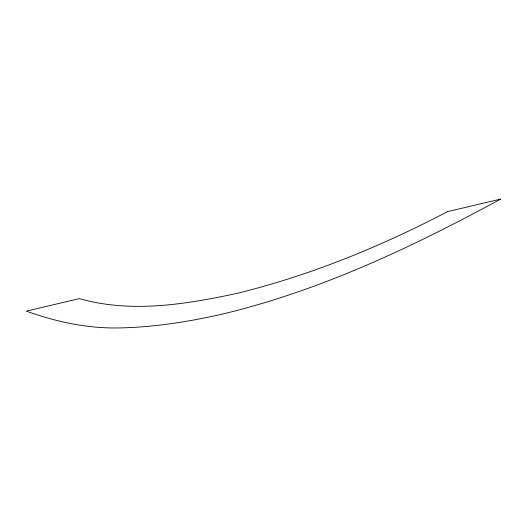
<?xml version="1.0" encoding="UTF-8"?>
<svg xmlns="http://www.w3.org/2000/svg" width="527" height="527" viewBox="0 0 527 527"><rect width="100%" height="100%" fill="white"/><g stroke="black" fill="none" stroke-linecap="round" stroke-linejoin="round"><path stroke-width="0.79" d="M447.581 211.61C380.744 246.544 310.377 275.384 237.018 293.381C185.682 304.415 130.913 313.387 79.419 298.605L26.35 311.147C56.435 321.931 87.857 328.71 119.945 327.926C154.628 327.155 188.962 321.707 222.737 314.02C320.752 290.489 412.476 246.998 500.65 199.074L447.581 211.61"/></g></svg>
